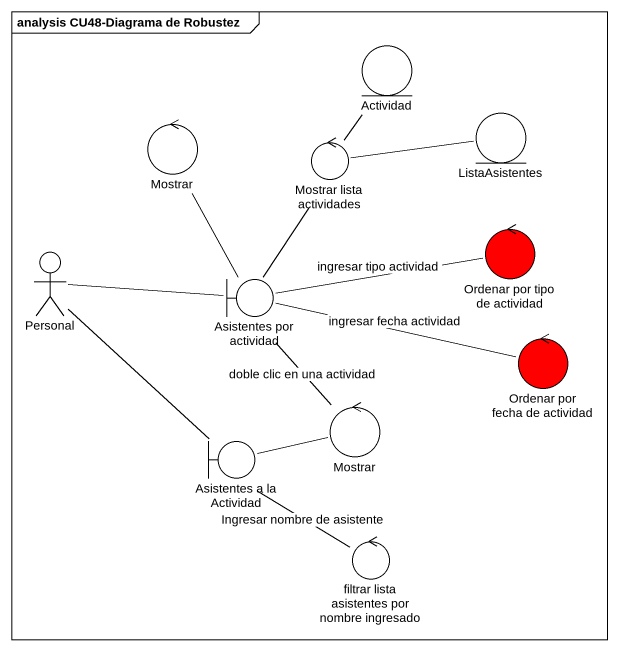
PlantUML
@startuml
mainframe analysis CU48-Diagrama de Robustez
entity Actividad
control Mostrar
control "Mostrar lista actividades" as Mostrar_lista_actividades
entity ListaAsistentes
actor Personal
control "Ordenar por tipo de actividad" as Ordenar_por_tipo_de #FF0000
boundary "Asistentes por actividad" as Asistentes_por_actividad
control "Ordenar por fecha de actividad" as Ordenar_por_fecha_de #FF0000
control "Mostrar" as Mostrar_2
boundary "Asistentes a la Actividad" as Asistentes_a_la_Actividad
control "filtrar lista asistentes por nombre ingresado" as filtrar_lista_asistentes
Actividad -- Mostrar_lista_actividades
Mostrar -- Asistentes_por_actividad
Mostrar_lista_actividades -- Asistentes_por_actividad
ListaAsistentes -left- Mostrar_lista_actividades
Personal -right- Asistentes_por_actividad
Personal -- Asistentes_a_la_Actividad
Asistentes_por_actividad -right- Ordenar_por_tipo_de : ingresar tipo actividad
Asistentes_por_actividad -right- Ordenar_por_fecha_de : ingresar fecha actividad
Asistentes_por_actividad -- Mostrar_2 : doble clic en una actividad
Mostrar_2 -left- Asistentes_a_la_Actividad
Asistentes_a_la_Actividad -- filtrar_lista_asistentes : Ingresar nombre de asistente
@enduml
